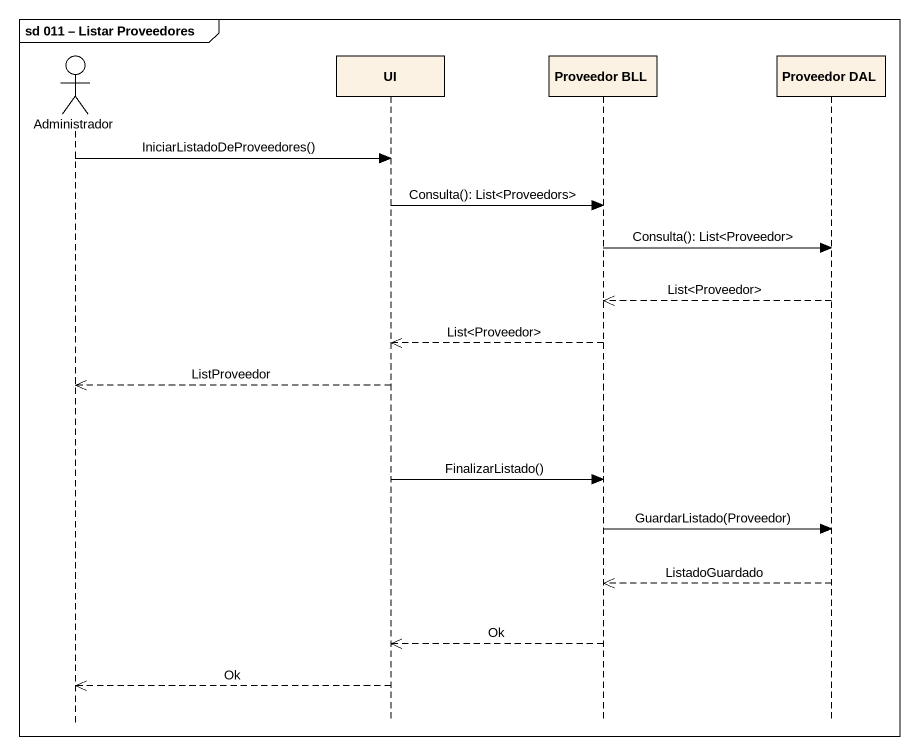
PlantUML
@startuml
mainframe sd 011 – Listar Proveedores
hide footbox
actor Administrador
participant UI
participant "Proveedor BLL" as Proveedor_BLL
participant "Proveedor DAL" as Proveedor_DAL

Administrador -> UI : IniciarListadoDeProveedores()
UI -> Proveedor_BLL : Consulta(): List<Proveedors>
Proveedor_BLL -> Proveedor_DAL : Consulta(): List<Proveedor>
Proveedor_DAL -->> Proveedor_BLL : List<Proveedor>
Proveedor_BLL -->> UI : List<Proveedor>
UI -->> Administrador : ListProveedor
UI -> Proveedor_BLL : FinalizarListado()
Proveedor_BLL -> Proveedor_DAL : GuardarListado(Proveedor)
Proveedor_DAL -->> Proveedor_BLL : ListadoGuardado
Proveedor_BLL -->> UI : Ok
UI -->> Administrador : Ok
@enduml
